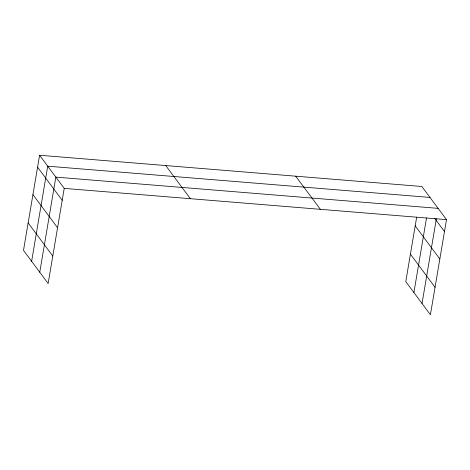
<?xml version="1.0" encoding="UTF-8"?>
<svg xmlns="http://www.w3.org/2000/svg" width="470" height="470" viewBox="0 0 470 470"><rect width="100%" height="100%" fill="white"/><g stroke="black" fill="none" stroke-linecap="round" stroke-linejoin="round"><path stroke-width="0.7" d="M39.592 155.247L23.5 250.369L48.14 283.504L64.225 188.382L39.592 155.247L421.86 186.496L446.5 219.631L430.408 314.753L405.774 281.618L416.667 217.199M31.631 261.308L47.717 166.186L429.991 197.429M39.762 272.242L55.848 177.12L438.122 208.363M413.906 292.551L426.507 218.015M422.037 303.485L436.342 218.879M64.225 188.382L446.5 219.631M434.821 218.556L444.485 231.546M415.204 225.87L439.838 259.005M410.416 254.158L435.055 287.293M295.712 176.185L320.352 209.32M165.74 165.558L190.379 198.692M37.571 167.167L62.21 200.302M32.929 194.627L57.569 227.756M28.141 222.915L52.781 256.05"/></g></svg>
